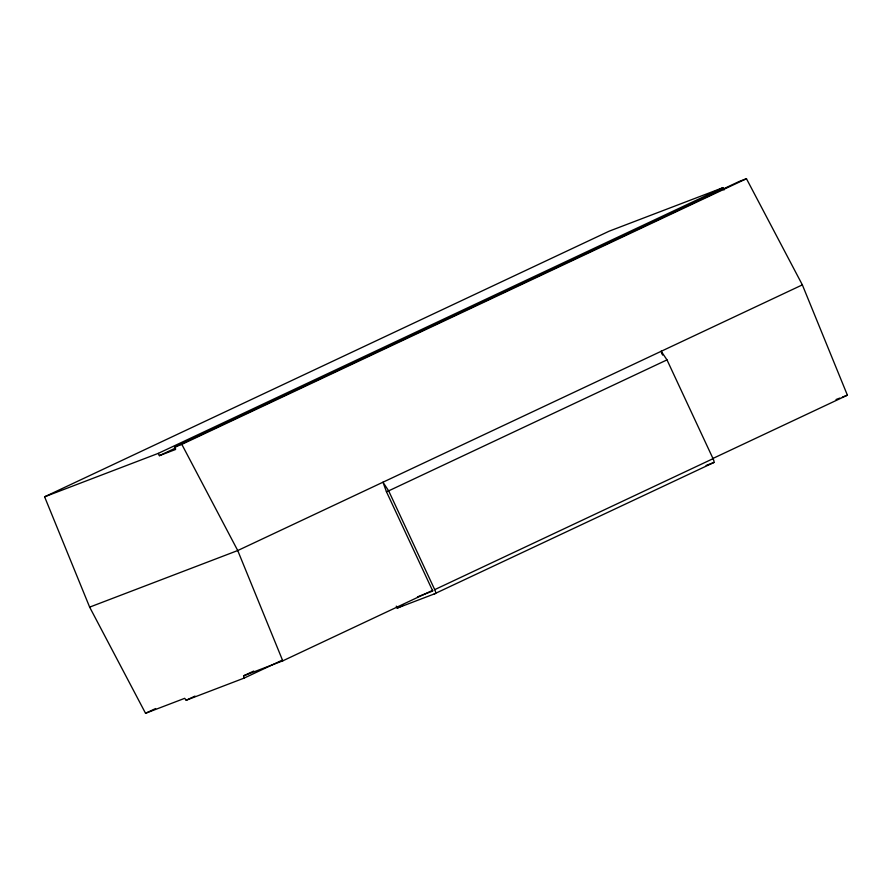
<?xml version="1.0" encoding="UTF-8"?>
<svg xmlns="http://www.w3.org/2000/svg" width="892" height="892" viewBox="0 0 892 892"><rect width="100%" height="100%" fill="white"/><g stroke="black" fill="none" stroke-linecap="round" stroke-linejoin="round"><path stroke-width="1.34" d="M281.917 660.325L244.107 678.11L186.183 700.253L184.7 698.324L145.541 713.288L89.646 607.129L44.6 496.811L609.225 231.151L722.933 187.699L724.014 189.996M44.6 496.811L158.308 453.359L722.933 187.699M158.308 453.359L159.378 455.667L175.59 449.468L174.509 447.171L739.133 181.5L746.459 178.712L802.354 284.871L847.4 395.189L712.541 458.633M174.509 447.171L181.823 444.372L746.459 178.712M159.378 455.667L175.769 447.951M802.354 284.871L237.729 550.542L89.646 607.129M434.148 593.994L713.912 462.491A3.869 0.836 64.8 0 0 713.054 458.678L666.993 359.889L388.656 490.856L386.437 491.704L382.969 482.204L388.656 490.856L434.716 589.645A3.869 0.836 64.8 0 1 435.575 593.448L397.208 608.11L396.282 606.125M145.541 713.288L155.632 708.549M186.183 700.253L195.002 696.106M244.107 678.11L243.616 675.813L253.696 671.074M243.616 675.813L282.775 660.849L432.754 590.281M434.716 589.645L713.054 458.678M397.208 608.11L403.507 605.144M836.027 399.527L839.818 398.077M842.349 397.118L847.4 395.189M706.118 465.468L713.912 462.491M417.478 596.871L432.754 591.028L386.437 491.704M661.195 351.292L662.622 354.793L661.195 351.292L666.993 359.889M181.823 444.372L237.729 550.542L282.775 660.849"/></g></svg>
